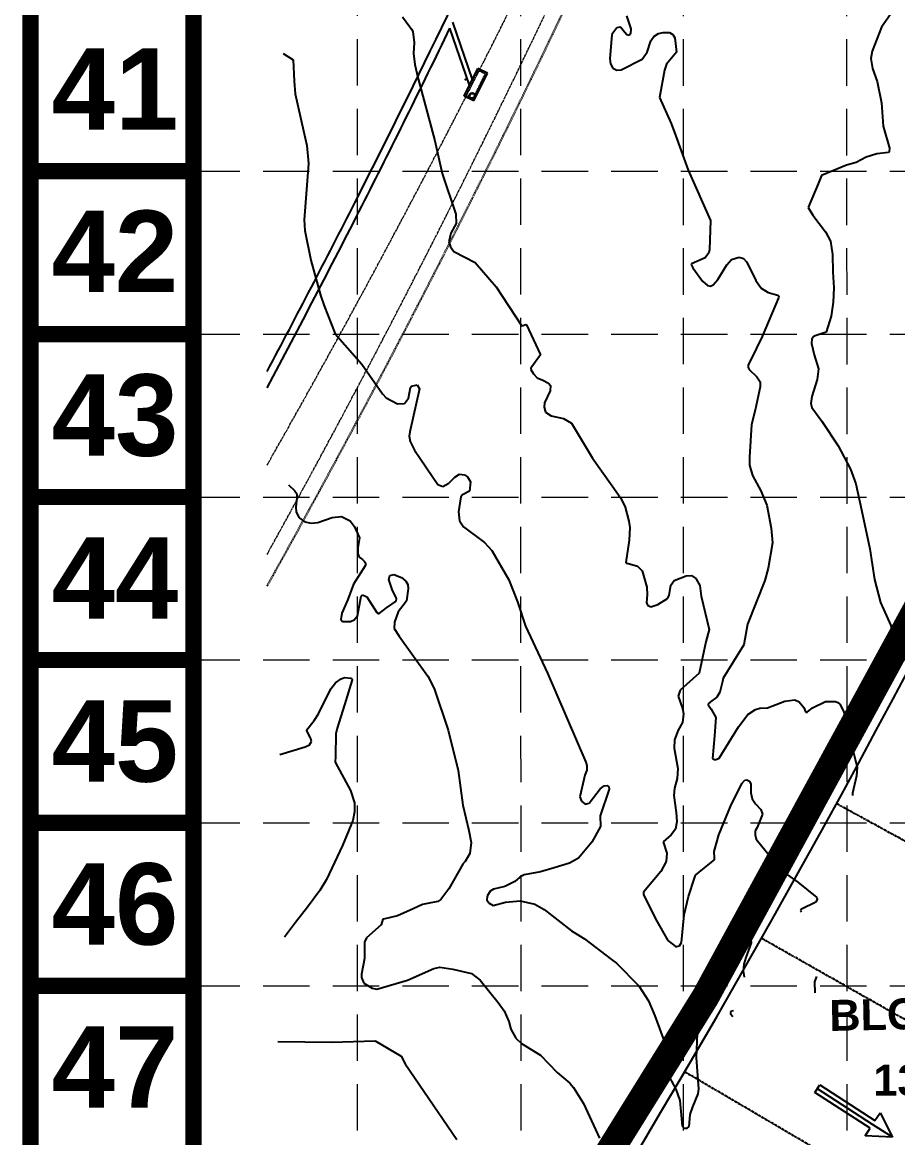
# Model space of a CAD drawing. Header units: inches. Extents: x 2520351 to 2523325, y 7106287 to 7111535.
# Drawn here: x 2520617.8 to 2520900.6, y 7107135.9 to 7107496.2 of the extents above; entities that cross this region are included whole.
import ezdxf
from ezdxf.enums import TextEntityAlignment as Align

# ---------------------------------------------------------------- set-up
doc = ezdxf.new("R2010")
doc.units = ezdxf.units.IN
doc.header["$MEASUREMENT"] = 0
for name, pattern in [('DASHED', [0.75, 0.5, -0.25]), ('HIDDEN', [0.375, 0.25, -0.125]), ('Xbndy-SC$0$HIDDEN', [0.375, 0.25, -0.125]), ('Xbndy-SC$0$PHANTOM2', [1.25, 0.625, -0.125, 0.125, -0.125, 0.125, -0.125]), ('XSITE-SC2$0$PHANTOM2', [1.25, 0.625, -0.125, 0.125, -0.125, 0.125, -0.125]), ('xstorm-rr$0$HIDDEN4', [0.09375, 0.0625, -0.03125])]:
    doc.linetypes.add(name, pattern=pattern)
for name, color, linetype in [('BASE', 7, 'Continuous'), ('CONTOURS', 35, 'Continuous'), ('GRID', 254, 'DASHED'), ('LIMITS OF DISTURBANCE', 1, 'Continuous'), ('Xbndy-SC$0$ESMT-WTR-RIDGE', 7, 'Xbndy-SC$0$HIDDEN'), ('XDAM-sc2$0$ARROWSHADE', 9, 'Continuous'), ('XPAV-sc2$0$P-FOC', 11, 'Continuous'), ('XSITE-SC$0$bdy-65acres', 1, 'Continuous'), ('XSITE-SC2$0$1-BLOCK-NUMBER', 251, 'Continuous'), ('XSITE-SC2$0$1-LOT NUMBER', 251, 'Continuous'), ('XSITE-SC2$0$P-LOTS', 251, 'XSITE-SC2$0$PHANTOM2'), ('XSITE-SC2$0$P-ROW-01', 3, 'XSITE-SC2$0$PHANTOM2'), ('xstorm-rr$0$storm-drain_a-PROP-PIPE', 251, 'Continuous')]:
    doc.layers.add(name, color=color, linetype=linetype)
doc.layers.add('Xbndy-SC$0$ROW-EX', color=5, linetype='Xbndy-SC$0$PHANTOM2', lineweight=0)
doc.styles.get("Standard").update_dxf_attribs({"font": 'ARIALBD.TTF'})

# ---------------------------------------------------------------- blocks, each defined once
blk = doc.blocks.new('xstorm-rr$0$10recinlet')
for p, q in [((2, -5), (2, 5)), ((5.5, 5), (2, 5)), ((5.5, -5), (5.5, 5)), ((5.5, -5), (2, -5))]:
    blk.add_line(p, q)
at = {"linetype": 'xstorm-rr$0$HIDDEN4'}
for p, q in [((5, 4.5), (2.5, 4.5)), ((2.5, -4.5), (2.5, 4.5)), ((5, -4.5), (5, 4.5)), ((5, -4.5), (2.5, -4.5))]:
    blk.add_line(p, q, dxfattribs=at)
blk.add_circle((4.25, -3.75), 0.917)
blk.add_circle((4.25, -3.75), 0.75, dxfattribs=at)
blk.add_point((0, 0))

msp = doc.modelspace()

# ---------------------------------------------------------------- linework, layer by layer
for p, q in [((2520873.85, 7107150.47), (2520875.43, 7107152.9)), ((2520875.43, 7107152.9), (2520893.25, 7107141.4)), ((2520891.67, 7107138.96), (2520873.85, 7107150.47)), ((2520893.25, 7107141.4), (2520894.87, 7107143.92)), ((2520894.87, 7107143.92), (2520898.94, 7107136)), ((2520890.04, 7107136.44), (2520891.67, 7107138.96)), ((2520898.94, 7107136), (2520890.04, 7107136.44))]:
    msp.add_line(p, q)
at = {"layer": 'BASE', "const_width": 5.26}
for points in [[(2522726.09, 7106289.98), (2522726.09, 7109659.08), (2520620.41, 7109659.08), (2520620.41, 7106289.98)], [(2522673.45, 7106342.62), (2522673.45, 7109606.44), (2520673.05, 7109606.44), (2520673.05, 7106342.62)]]:
    msp.add_lwpolyline(points, close=True, dxfattribs=at)
for points in [[(2520673.05, 7107448.11), (2520620.41, 7107448.11)], [(2520673.05, 7107395.46), (2520620.41, 7107395.46)], [(2520673.05, 7107342.82), (2520620.41, 7107342.82)], [(2520673.05, 7107290.18), (2520620.41, 7107290.18)], [(2520673.05, 7107237.54), (2520620.41, 7107237.54)], [(2520673.05, 7107184.89), (2520620.41, 7107184.89)]]:
    msp.add_lwpolyline(points, dxfattribs=at)
at = {"layer": 'CONTOURS'}
for p, q in [((2520740.62, 7107497.98, 730), (2520743.02, 7107494.69, 730)), ((2520812.93, 7107498.25, 729), (2520814.41, 7107494.01, 729)), ((2520898.12, 7107498.6, 728), (2520895.4, 7107494.54, 728)), ((2520743.02, 7107494.69, 730), (2520743.52, 7107493.94, 730)), ((2520743.52, 7107493.94, 730), (2520743.92, 7107493.16, 730)), ((2520743.92, 7107493.16, 730), (2520744.4, 7107489.6, 730)), ((2520809.84, 7107494.36, 729), (2520808.2, 7107492.23, 729)), ((2520810.81, 7107494.61, 729), (2520809.84, 7107494.36, 729)), ((2520811.23, 7107494.39, 729), (2520810.81, 7107494.61, 729)), ((2520811.79, 7107493.66, 729), (2520811.23, 7107494.39, 729)), ((2520813.1, 7107492.08, 729), (2520811.79, 7107493.66, 729)), ((2520814.41, 7107494.01, 729), (2520814.27, 7107492.43, 729)), ((2520823.36, 7107492.5, 729), (2520824.82, 7107492.89, 729)), ((2520824.82, 7107492.89, 729), (2520826.9, 7107492.84, 729)), ((2520895.4, 7107494.54, 728), (2520892.34, 7107486.86, 728)), ((2520744.4, 7107489.6, 730), (2520744.19, 7107486.08, 730)), ((2520808.2, 7107492.23, 729), (2520807.58, 7107484.38, 729)), ((2520813.78, 7107491.95, 729), (2520813.1, 7107492.08, 729)), ((2520814.27, 7107492.43, 729), (2520813.78, 7107491.95, 729)), ((2520819.63, 7107486.56, 729), (2520820.86, 7107490.16, 729)), ((2520820.86, 7107490.16, 729), (2520821.84, 7107491.62, 729)), ((2520821.84, 7107491.62, 729), (2520823.36, 7107492.5, 729)), ((2520826.9, 7107492.84, 729), (2520827.98, 7107492.22, 729)), ((2520827.98, 7107492.22, 729), (2520828.56, 7107491.11, 729)), ((2520828.56, 7107491.11, 729), (2520829.14, 7107486.55, 729)), ((2520702, 7107486.07, 731), (2520705.27, 7107484, 731)), ((2520744.19, 7107486.08, 730), (2520744.54, 7107482.49, 730)), ((2520818.08, 7107484.28, 729), (2520819.63, 7107486.56, 729)), ((2520829.14, 7107486.55, 729), (2520825.93, 7107482.62, 729)), ((2520892.34, 7107486.86, 728), (2520891.95, 7107484.47, 728)), ((2520705.27, 7107484, 731), (2520705.6, 7107477.16, 731)), ((2520744.54, 7107482.49, 730), (2520745.58, 7107478.28, 730)), ((2520807.58, 7107484.38, 729), (2520807.78, 7107482.78, 729)), ((2520807.78, 7107482.78, 729), (2520808.59, 7107481.37, 729)), ((2520811.26, 7107480.83, 729), (2520818.08, 7107484.28, 729)), ((2520825.93, 7107482.62, 729), (2520825.27, 7107480.69, 729)), ((2520891.95, 7107484.47, 728), (2520892.49, 7107481.25, 728)), ((2520808.59, 7107481.37, 729), (2520809.83, 7107480.65, 729)), ((2520809.83, 7107480.65, 729), (2520811.26, 7107480.83, 729)), ((2520825.27, 7107480.69, 729), (2520823.64, 7107471.92, 729)), ((2520892.49, 7107481.25, 728), (2520893.93, 7107477.01, 728)), ((2520705.6, 7107477.16, 731), (2520705.97, 7107473.1, 731)), ((2520745.58, 7107478.28, 730), (2520751.06, 7107457.9, 730)), ((2520893.93, 7107477.01, 728), (2520895.38, 7107470.15, 728)), ((2520705.97, 7107473.1, 731), (2520708.59, 7107461.12, 731)), ((2520823.64, 7107471.92, 729), (2520827.35, 7107463.44, 729)), ((2520895.38, 7107470.15, 728), (2520895.93, 7107462.59, 728)), ((2520708.59, 7107461.12, 731), (2520709.75, 7107456.33, 731)), ((2520827.35, 7107463.44, 729), (2520828.79, 7107459.66, 729)), ((2520895.93, 7107462.59, 728), (2520897.93, 7107455.46, 728)), ((2520751.06, 7107457.9, 730), (2520753.43, 7107447.28, 730)), ((2520828.79, 7107459.66, 729), (2520832.84, 7107448.38, 729)), ((2520709.75, 7107456.33, 731), (2520710.27, 7107450.57, 731)), ((2520893.86, 7107453.68, 728), (2520890.45, 7107452.62, 728)), ((2520897.65, 7107454.1, 728), (2520893.86, 7107453.68, 728)), ((2520897.76, 7107454.24, 728), (2520897.65, 7107454.1, 728)), ((2520897.85, 7107454.41, 728), (2520897.76, 7107454.24, 728)), ((2520897.93, 7107455.46, 728), (2520897.85, 7107454.41, 728)), ((2520710.27, 7107450.57, 731), (2520708.83, 7107432.32, 731)), ((2520884.06, 7107449.97, 728), (2520875.94, 7107446.69, 728)), ((2520887.21, 7107450.89, 728), (2520884.06, 7107449.97, 728)), ((2520890.45, 7107452.62, 728), (2520887.21, 7107450.89, 728)), ((2520753.43, 7107447.28, 730), (2520757.8, 7107434.16, 730)), ((2520832.84, 7107448.38, 729), (2520840.08, 7107432.12, 729)), ((2520875.94, 7107446.69, 728), (2520874.86, 7107443.95, 728)), ((2520874.86, 7107443.95, 728), (2520871.66, 7107436.29, 728)), ((2520871.66, 7107436.29, 728), (2520873.18, 7107433.88, 728)), ((2520708.83, 7107432.32, 731), (2520709.03, 7107428.96, 731)), ((2520757.8, 7107434.16, 730), (2520757.94, 7107431.16, 730)), ((2520840.08, 7107432.12, 729), (2520839.8, 7107422.73, 729)), ((2520873.18, 7107433.88, 728), (2520877.28, 7107428.53, 728)), ((2520709.03, 7107428.96, 731), (2520711.04, 7107419.35, 731)), ((2520756.17, 7107428.05, 730), (2520755.58, 7107425.29, 730)), ((2520757.94, 7107431.16, 730), (2520756.17, 7107428.05, 730)), ((2520877.28, 7107428.53, 728), (2520878.89, 7107425.45, 728)), ((2520755.58, 7107425.29, 730), (2520756.09, 7107423.63, 730)), ((2520878.89, 7107425.45, 728), (2520879.47, 7107421.21, 728)), ((2520756.09, 7107423.63, 730), (2520757.23, 7107422.16, 730)), ((2520757.23, 7107422.16, 730), (2520764.12, 7107418.56, 730)), ((2520839.6, 7107421.73, 729), (2520838.36, 7107420.12, 729)), ((2520839.8, 7107422.73, 729), (2520839.6, 7107421.73, 729)), ((2520879.47, 7107421.21, 728), (2520879.6, 7107415.61, 728)), ((2520711.04, 7107419.35, 731), (2520714.09, 7107408.06, 731)), ((2520764.12, 7107418.56, 730), (2520770.87, 7107410.7, 730)), ((2520833.94, 7107418.14, 729), (2520833.9, 7107417.98, 729)), ((2520833.9, 7107417.98, 729), (2520834.38, 7107416.88, 729)), ((2520838.36, 7107420.12, 729), (2520833.94, 7107418.14, 729)), ((2520842.48, 7107413.03, 729), (2520845.43, 7107417.79, 729)), ((2520845.43, 7107417.79, 729), (2520846.93, 7107419.51, 729)), ((2520846.93, 7107419.51, 729), (2520849.35, 7107420.31, 729)), ((2520849.35, 7107420.31, 729), (2520850.75, 7107419.86, 729)), ((2520850.75, 7107419.86, 729), (2520851.7, 7107418.82, 729)), ((2520851.7, 7107418.82, 729), (2520853.28, 7107415.86, 729)), ((2520834.38, 7107416.88, 729), (2520837.49, 7107412.57, 729)), ((2520853.28, 7107415.86, 729), (2520854.76, 7107412.76, 729)), ((2520879.6, 7107415.61, 728), (2520879.98, 7107410.39, 728)), ((2520770.87, 7107410.7, 730), (2520779.08, 7107398.24, 730)), ((2520837.49, 7107412.57, 729), (2520839.14, 7107411.1, 729)), ((2520839.14, 7107411.1, 729), (2520840.09, 7107410.92, 729)), ((2520840.09, 7107410.92, 729), (2520840.95, 7107411.33, 729)), ((2520840.95, 7107411.33, 729), (2520842.48, 7107413.03, 729)), ((2520854.76, 7107412.76, 729), (2520856.43, 7107410.23, 729)), ((2520856.43, 7107410.23, 729), (2520858.72, 7107408.91, 729)), ((2520879.98, 7107410.39, 728), (2520879.79, 7107405.77, 728)), ((2520714.09, 7107408.06, 731), (2520715.34, 7107404.55, 731)), ((2520862.13, 7107407.15, 729), (2520856.84, 7107394.72, 729)), ((2520858.72, 7107408.91, 729), (2520861.91, 7107408, 729)), ((2520861.91, 7107408, 729), (2520862.22, 7107407.74, 729)), ((2520862.22, 7107407.74, 729), (2520862.13, 7107407.15, 729)), ((2520715.34, 7107404.55, 731), (2520718.88, 7107395.48, 731)), ((2520879.79, 7107405.77, 728), (2520879.1, 7107401.21, 728)), ((2520879.1, 7107401.21, 728), (2520877.48, 7107396.02, 728)), ((2520779.08, 7107398.24, 730), (2520779.27, 7107398.16, 730)), ((2520779.27, 7107398.16, 730), (2520780.42, 7107398.55, 730)), ((2520780.42, 7107398.55, 730), (2520780.54, 7107398.51, 730)), ((2520780.54, 7107398.51, 730), (2520780.65, 7107398.45, 730)), ((2520780.65, 7107398.45, 730), (2520785.14, 7107388.72, 730)), ((2520877.48, 7107396.02, 728), (2520873.9, 7107394.84, 728)), ((2520718.88, 7107395.48, 731), (2520727.46, 7107385.74, 731)), ((2520856.84, 7107394.72, 729), (2520853.11, 7107387.16, 729)), ((2520872.8, 7107393.91, 728), (2520872.69, 7107392.41, 728)), ((2520872.69, 7107392.41, 728), (2520873.57, 7107388.79, 728)), ((2520873.52, 7107394.69, 728), (2520872.8, 7107393.91, 728)), ((2520873.9, 7107394.84, 728), (2520873.52, 7107394.69, 728)), ((2520785.14, 7107388.72, 730), (2520782.11, 7107384.4, 730)), ((2520873.57, 7107388.79, 728), (2520874.95, 7107384.25, 728)), ((2520727.46, 7107385.74, 731), (2520734.18, 7107376.19, 731)), ((2520852.32, 7107385.48, 729), (2520852.24, 7107384.69, 729)), ((2520853.11, 7107387.16, 729), (2520852.32, 7107385.48, 729)), ((2520782.11, 7107384.4, 730), (2520782.03, 7107384.06, 730)), ((2520782.03, 7107384.06, 730), (2520782.9, 7107382.57, 730)), ((2520782.9, 7107382.57, 730), (2520784.07, 7107381.31, 730)), ((2520784.07, 7107381.31, 730), (2520785.89, 7107380.61, 730)), ((2520852.24, 7107384.69, 729), (2520852.63, 7107384, 729)), ((2520852.63, 7107384, 729), (2520855.04, 7107381.67, 729)), ((2520855.04, 7107381.67, 729), (2520856.15, 7107380.05, 729)), ((2520874.95, 7107384.25, 728), (2520874.62, 7107380.81, 728)), ((2520742.59, 7107374.79, 731), (2520743.22, 7107378.17, 731)), ((2520746.13, 7107377.72, 731), (2520743.02, 7107363.89, 731)), ((2520743.22, 7107378.17, 731), (2520743.54, 7107378.64, 731)), ((2520743.54, 7107378.64, 731), (2520745.39, 7107379.07, 731)), ((2520745.39, 7107379.07, 731), (2520746.13, 7107377.72, 731)), ((2520785.89, 7107380.61, 730), (2520787.82, 7107379.64, 730)), ((2520787.82, 7107379.64, 730), (2520788.42, 7107378.86, 730)), ((2520788.42, 7107378.86, 730), (2520788.34, 7107377.11, 730)), ((2520856.12, 7107378.37, 729), (2520854.59, 7107370.84, 729)), ((2520856.15, 7107380.05, 729), (2520856.12, 7107378.37, 729)), ((2520874.62, 7107380.81, 728), (2520872.83, 7107375.25, 728)), ((2520734.18, 7107376.19, 731), (2520735.35, 7107374.85, 731)), ((2520735.35, 7107374.85, 731), (2520739.03, 7107372.93, 731)), ((2520741.27, 7107372.99, 731), (2520742.59, 7107374.79, 731)), ((2520788.34, 7107377.11, 730), (2520786.5, 7107373.28, 730)), ((2520872.83, 7107375.25, 728), (2520872.49, 7107373.02, 728)), ((2520739.03, 7107372.93, 731), (2520741.27, 7107372.99, 731)), ((2520786.5, 7107373.28, 730), (2520786.32, 7107371.8, 730)), ((2520786.32, 7107371.8, 730), (2520786.77, 7107370.24, 730)), ((2520854.59, 7107370.84, 729), (2520853.34, 7107366.22, 729)), ((2520872.49, 7107373.02, 728), (2520872.87, 7107371.73, 728)), ((2520872.87, 7107371.73, 728), (2520876.04, 7107367.28, 728)), ((2520786.77, 7107370.24, 730), (2520788.66, 7107369.01, 730)), ((2520788.66, 7107369.01, 730), (2520792.61, 7107368.17, 730)), ((2520792.61, 7107368.17, 730), (2520795.15, 7107366.65, 730)), ((2520876.04, 7107367.28, 728), (2520881.33, 7107359.38, 728)), ((2520743.02, 7107363.89, 731), (2520742.79, 7107362.5, 731)), ((2520795.15, 7107366.65, 730), (2520801.98, 7107355.38, 730)), ((2520853.34, 7107366.22, 729), (2520852.71, 7107355.66, 729)), ((2520742.79, 7107362.5, 731), (2520743.06, 7107360.72, 731)), ((2520743.06, 7107360.72, 731), (2520744.49, 7107357.97, 731)), ((2520744.49, 7107357.97, 731), (2520752.01, 7107346.88, 731)), ((2520881.33, 7107359.38, 728), (2520885.36, 7107351.83, 728)), ((2520801.98, 7107355.38, 730), (2520808.35, 7107346.48, 730)), ((2520852.71, 7107355.66, 729), (2520852.66, 7107353.13, 729)), ((2520852.66, 7107353.13, 729), (2520853.67, 7107349.8, 729)), ((2520755.58, 7107347.27, 731), (2520757.54, 7107349.27, 731)), ((2520757.54, 7107349.27, 731), (2520758.97, 7107350.19, 731)), ((2520758.97, 7107350.19, 731), (2520760.67, 7107350.01, 731)), ((2520760.67, 7107350.01, 731), (2520761.62, 7107349.35, 731)), ((2520761.62, 7107349.35, 731), (2520762.52, 7107347.77, 731)), ((2520853.67, 7107349.8, 729), (2520856.35, 7107344.83, 729)), ((2520885.36, 7107351.83, 728), (2520887.01, 7107347.06, 728)), ((2520703.72, 7107346.79, 732), (2520705.73, 7107344.91, 732)), ((2520752.01, 7107346.88, 731), (2520753.59, 7107346.27, 731)), ((2520753.59, 7107346.27, 731), (2520755.58, 7107347.27, 731)), ((2520762.52, 7107347.77, 731), (2520762.29, 7107344.66, 731)), ((2520808.35, 7107346.48, 730), (2520811.17, 7107342.45, 730)), ((2520887.01, 7107347.06, 728), (2520888.89, 7107338.65, 728)), ((2520705.73, 7107344.91, 732), (2520706.43, 7107343.81, 732)), ((2520706.47, 7107342.51, 732), (2520706.13, 7107339.63, 732)), ((2520706.43, 7107343.81, 732), (2520706.47, 7107342.51, 732)), ((2520759.42, 7107342.86, 731), (2520758.69, 7107338.03, 731)), ((2520759.98, 7107343.56, 731), (2520759.42, 7107342.86, 731)), ((2520762.29, 7107344.66, 731), (2520759.98, 7107343.56, 731)), ((2520811.17, 7107342.45, 730), (2520812.57, 7107339.54, 730)), ((2520856.35, 7107344.83, 729), (2520858.3, 7107340.22, 729)), ((2520706.13, 7107339.63, 732), (2520706.27, 7107337.88, 732)), ((2520758.69, 7107338.03, 731), (2520759.05, 7107335.12, 731)), ((2520812.57, 7107339.54, 730), (2520813.76, 7107335.05, 730)), ((2520858.3, 7107340.22, 729), (2520859.76, 7107332.81, 729)), ((2520888.89, 7107338.65, 728), (2520891.63, 7107326.08, 728)), ((2520706.27, 7107337.88, 732), (2520707.17, 7107336.15, 732)), ((2520707.17, 7107336.15, 732), (2520709.06, 7107334.81, 732)), ((2520709.06, 7107334.81, 732), (2520711.09, 7107334.34, 732)), ((2520711.09, 7107334.34, 732), (2520713.26, 7107334.59, 732)), ((2520713.26, 7107334.59, 732), (2520717.84, 7107336.2, 732)), ((2520717.84, 7107336.2, 732), (2520720.91, 7107336.53, 732)), ((2520720.91, 7107336.53, 732), (2520723.71, 7107335.14, 732)), ((2520723.71, 7107335.14, 732), (2520724.95, 7107333.45, 732)), ((2520759.05, 7107335.12, 731), (2520760.28, 7107333.17, 731)), ((2520813.76, 7107335.05, 730), (2520814.01, 7107332.99, 730)), ((2520724.95, 7107333.45, 732), (2520726.7, 7107329.65, 732)), ((2520760.28, 7107333.17, 731), (2520767.09, 7107328.08, 731)), ((2520814.01, 7107332.99, 730), (2520813.83, 7107328.85, 730)), ((2520859.76, 7107332.81, 729), (2520860.13, 7107328.07, 729)), ((2520726.7, 7107329.65, 732), (2520726.17, 7107326.44, 732)), ((2520767.09, 7107328.08, 731), (2520769.51, 7107325.52, 731)), ((2520813.83, 7107328.85, 730), (2520812.79, 7107321.72, 730)), ((2520860.13, 7107328.07, 729), (2520858.74, 7107319.87, 729)), ((2520726.17, 7107326.44, 732), (2520726.14, 7107324.44, 732)), ((2520726.14, 7107324.44, 732), (2520726.59, 7107323.38, 732)), ((2520769.51, 7107325.52, 731), (2520774.91, 7107316.04, 731)), ((2520891.63, 7107326.08, 728), (2520893.1, 7107316.21, 728)), ((2520728.54, 7107320.57, 732), (2520724.77, 7107314.63, 732)), ((2520726.59, 7107323.38, 732), (2520727.66, 7107322.66, 732)), ((2520727.66, 7107322.66, 732), (2520728.38, 7107322.04, 732)), ((2520728.38, 7107322.04, 732), (2520728.73, 7107321.34, 732)), ((2520728.73, 7107321.34, 732), (2520728.54, 7107320.57, 732)), ((2520812.79, 7107321.72, 730), (2520812.91, 7107321.49, 730)), ((2520812.91, 7107321.49, 730), (2520813.16, 7107321.41, 730)), ((2520813.16, 7107321.41, 730), (2520816.51, 7107320.46, 730)), ((2520816.51, 7107320.46, 730), (2520817.99, 7107319.02, 730)), ((2520736.18, 7107316.17, 732), (2520736.51, 7107317.49, 732)), ((2520736.51, 7107317.49, 732), (2520737.85, 7107317.77, 732)), ((2520737.85, 7107317.77, 732), (2520740.3, 7107316.79, 732)), ((2520740.3, 7107316.79, 732), (2520741.67, 7107315.69, 732)), ((2520817.99, 7107319.02, 730), (2520819.54, 7107313.65, 730)), ((2520828.4, 7107315.83, 730), (2520832.24, 7107317.41, 730)), ((2520832.24, 7107317.41, 730), (2520833.95, 7107317.47, 730)), ((2520833.95, 7107317.47, 730), (2520835.38, 7107316.52, 730)), ((2520835.38, 7107316.52, 730), (2520836.64, 7107314.23, 730)), ((2520858.74, 7107319.87, 729), (2520857.62, 7107315.9, 729)), ((2520724.77, 7107314.63, 732), (2520722.94, 7107309.68, 732)), ((2520737.27, 7107313, 732), (2520736.18, 7107316.17, 732)), ((2520738.67, 7107310.07, 732), (2520737.27, 7107313, 732)), ((2520741.67, 7107315.69, 732), (2520742.3, 7107314.51, 732)), ((2520742.43, 7107313.19, 732), (2520741.9, 7107309.25, 732)), ((2520742.3, 7107314.51, 732), (2520742.43, 7107313.19, 732)), ((2520774.91, 7107316.04, 731), (2520777.77, 7107308.96, 731)), ((2520819.54, 7107313.65, 730), (2520819.7, 7107311.19, 730)), ((2520826.77, 7107310.98, 730), (2520827.29, 7107314.36, 730)), ((2520827.29, 7107314.36, 730), (2520828.4, 7107315.83, 730)), ((2520836.64, 7107314.23, 730), (2520837.13, 7107310.83, 730)), ((2520857.62, 7107315.9, 729), (2520852.07, 7107301.78, 729)), ((2520893.1, 7107316.21, 728), (2520894.98, 7107308.79, 728)), ((2520722.94, 7107309.68, 732), (2520721.03, 7107305.33, 732)), ((2520726.06, 7107304.47, 732), (2520727.25, 7107310.75, 732)), ((2520727.25, 7107310.75, 732), (2520727.64, 7107311.19, 732)), ((2520727.64, 7107311.19, 732), (2520727.73, 7107311.21, 732)), ((2520727.73, 7107311.21, 732), (2520729.12, 7107310.54, 732)), ((2520729.12, 7107310.54, 732), (2520732.35, 7107305.51, 732)), ((2520735.47, 7107307.06, 732), (2520738.56, 7107309.15, 732)), ((2520738.56, 7107309.15, 732), (2520738.67, 7107310.07, 732)), ((2520741.9, 7107309.25, 732), (2520741.47, 7107308.62, 732)), ((2520819.7, 7107311.19, 730), (2520819.41, 7107308.77, 730)), ((2520823.04, 7107308.06, 730), (2520826.25, 7107310.09, 730)), ((2520826.25, 7107310.09, 730), (2520826.77, 7107310.98, 730)), ((2520837.13, 7107310.83, 730), (2520839.7, 7107300.08, 730)), ((2520733.11, 7107305.24, 732), (2520735.47, 7107307.06, 732)), ((2520739.24, 7107305.68, 732), (2520738, 7107302.36, 732)), ((2520741.47, 7107308.62, 732), (2520739.24, 7107305.68, 732)), ((2520777.77, 7107308.96, 731), (2520780.29, 7107301.13, 731)), ((2520819.41, 7107308.77, 730), (2520819.78, 7107307.92, 730)), ((2520819.78, 7107307.92, 730), (2520820.87, 7107307.37, 730)), ((2520820.87, 7107307.37, 730), (2520823.04, 7107308.06, 730)), ((2520894.98, 7107308.79, 728), (2520898.4, 7107301.35, 728)), ((2520721.03, 7107305.33, 732), (2520720.66, 7107303.28, 732)), ((2520720.66, 7107303.28, 732), (2520721.26, 7107302.6, 732)), ((2520721.26, 7107302.6, 732), (2520723.79, 7107302.66, 732)), ((2520723.79, 7107302.66, 732), (2520725.01, 7107303.1, 732)), ((2520725.01, 7107303.1, 732), (2520726.06, 7107304.47, 732)), ((2520732.35, 7107305.51, 732), (2520732.84, 7107305.2, 732)), ((2520732.84, 7107305.2, 732), (2520733.11, 7107305.24, 732)), ((2520738, 7107302.36, 732), (2520737.88, 7107300.38, 732)), ((2520737.88, 7107300.38, 732), (2520739.52, 7107297.92, 732)), ((2520780.29, 7107301.13, 731), (2520787.48, 7107285.88, 731)), ((2520839.7, 7107300.08, 730), (2520838.57, 7107296.09, 730)), ((2520852.07, 7107301.78, 729), (2520850.86, 7107295.08, 729)), ((2520898.4, 7107301.35, 728), (2520898.83, 7107298.35, 728)), ((2520898.83, 7107298.35, 728), (2520899.47, 7107294.85, 728)), ((2520739.52, 7107297.92, 732), (2520748.81, 7107284.99, 732)), ((2520838.57, 7107296.09, 730), (2520836.48, 7107285.9, 730)), ((2520850.86, 7107295.08, 729), (2520844.23, 7107284.28, 729)), ((2520899.47, 7107294.85, 728), (2520900.58, 7107292.36, 728)), ((2520900.58, 7107292.36, 728), (2520901.52, 7107291.41, 728)), ((2520718.99, 7107282.75, 733), (2520720.75, 7107284.1, 733)), ((2520720.75, 7107284.1, 733), (2520721.91, 7107284.54, 733)), ((2520721.91, 7107284.54, 733), (2520723.95, 7107284.33, 733)), ((2520723.95, 7107284.33, 733), (2520724.2, 7107284.16, 733)), ((2520724.2, 7107284.16, 733), (2520724.31, 7107283.76, 733)), ((2520748.81, 7107284.99, 732), (2520750.79, 7107280.96, 732)), ((2520787.48, 7107285.88, 731), (2520799.88, 7107257.17, 731)), ((2520836.48, 7107285.9, 730), (2520830.3, 7107280.47, 730)), ((2520844.23, 7107284.28, 729), (2520844, 7107283.26, 729)), ((2520713.48, 7107272.74, 733), (2520717.44, 7107280.81, 733)), ((2520717.44, 7107280.81, 733), (2520718.99, 7107282.75, 733)), ((2520724.31, 7107283.76, 733), (2520721.91, 7107275.67, 733)), ((2520750.79, 7107280.96, 732), (2520755.32, 7107267.49, 732)), ((2520830.3, 7107280.47, 730), (2520829.65, 7107278.5, 730)), ((2520844, 7107283.26, 729), (2520843.16, 7107279.77, 729)), ((2520829.65, 7107278.5, 730), (2520831.1, 7107274.55, 730)), ((2520842.14, 7107278.22, 729), (2520840.1, 7107276.63, 729)), ((2520843.16, 7107279.77, 729), (2520842.14, 7107278.22, 729)), ((2520858.49, 7107274.69, 729), (2520864.13, 7107276.83, 729)), ((2520864.13, 7107276.83, 729), (2520867.35, 7107277.31, 729)), ((2520867.35, 7107277.31, 729), (2520868.8, 7107276.67, 729)), ((2520873.11, 7107274.7, 729), (2520877.22, 7107276.77, 729)), ((2520877.22, 7107276.77, 729), (2520880.51, 7107276.79, 729)), ((2520880.51, 7107276.79, 729), (2520881.29, 7107276.47, 729)), ((2520721.91, 7107275.67, 733), (2520719.45, 7107268.19, 733)), ((2520831.1, 7107274.55, 730), (2520831.42, 7107272.74, 730)), ((2520839.4, 7107275.98, 729), (2520839.37, 7107275.67, 729)), ((2520839.37, 7107275.67, 729), (2520840.32, 7107274.33, 729)), ((2520839.96, 7107276.52, 729), (2520839.4, 7107275.98, 729)), ((2520840.1, 7107276.63, 729), (2520839.96, 7107276.52, 729)), ((2520840.32, 7107274.33, 729), (2520841.78, 7107271.61, 729)), ((2520852.19, 7107272.52, 729), (2520854.63, 7107274.17, 729)), ((2520854.63, 7107274.17, 729), (2520856.1, 7107274.65, 729)), ((2520856.1, 7107274.65, 729), (2520858.49, 7107274.69, 729)), ((2520868.8, 7107276.67, 729), (2520870.24, 7107274.83, 729)), ((2520870.24, 7107274.83, 729), (2520870.85, 7107273.4, 729)), ((2520870.85, 7107273.4, 729), (2520871.06, 7107273.23, 729)), ((2520871.06, 7107273.23, 729), (2520871.32, 7107273.29, 729)), ((2520871.32, 7107273.29, 729), (2520873.11, 7107274.7, 729)), ((2520881.29, 7107276.47, 729), (2520881.92, 7107275.91, 729)), ((2520881.92, 7107275.91, 729), (2520883.2, 7107273.47, 729)), ((2520883.2, 7107273.47, 729), (2520884.37, 7107265.09, 729)), ((2520709.63, 7107267.48, 733), (2520712.07, 7107270.61, 733)), ((2520712.07, 7107270.61, 733), (2520713.48, 7107272.74, 733)), ((2520831.08, 7107270.02, 730), (2520829.63, 7107267.51, 730)), ((2520831.42, 7107272.74, 730), (2520831.08, 7107270.02, 730)), ((2520841.78, 7107271.61, 729), (2520841.44, 7107265.67, 729)), ((2520849.16, 7107268.61, 729), (2520852.19, 7107272.52, 729)), ((2520710.93, 7107265.08, 733), (2520709.63, 7107267.48, 733)), ((2520719.09, 7107266.32, 733), (2520718.97, 7107259.1, 733)), ((2520719.45, 7107268.19, 733), (2520719.09, 7107266.32, 733)), ((2520755.32, 7107267.49, 732), (2520758.55, 7107254.51, 732)), ((2520829.63, 7107267.51, 730), (2520828.5, 7107264.34, 730)), ((2520842.92, 7107258.44, 729), (2520849.16, 7107268.61, 729)), ((2520709.2, 7107262.1, 733), (2520710.54, 7107262.77, 733)), ((2520710.54, 7107262.77, 733), (2520711.18, 7107263.86, 733)), ((2520711.03, 7107264.83, 733), (2520710.93, 7107265.08, 733)), ((2520711.18, 7107263.86, 733), (2520711.03, 7107264.83, 733)), ((2520828.5, 7107264.34, 730), (2520828.38, 7107261.73, 730)), ((2520841.44, 7107265.67, 729), (2520840.75, 7107258.32, 729)), ((2520884.37, 7107265.09, 729), (2520884.77, 7107264.72, 729)), ((2520884.77, 7107264.72, 729), (2520886.33, 7107260.16, 729)), ((2520700.94, 7107259.62, 733), (2520709.2, 7107262.1, 733)), ((2520718.97, 7107259.1, 733), (2520718.84, 7107257.13, 733)), ((2520828.38, 7107261.73, 730), (2520829.54, 7107255.1, 730)), ((2520886.33, 7107260.16, 729), (2520887.49, 7107255.56, 729)), ((2520718.84, 7107257.13, 733), (2520723.85, 7107248.02, 733)), ((2520799.88, 7107257.17, 731), (2520800.13, 7107256.15, 731)), ((2520800.13, 7107256.15, 731), (2520800.12, 7107254.62, 731)), ((2520829.54, 7107255.1, 730), (2520829.36, 7107251.85, 730)), ((2520840.75, 7107258.32, 729), (2520841.6, 7107257.89, 729)), ((2520841.6, 7107257.89, 729), (2520842.92, 7107258.44, 729)), ((2520887.49, 7107255.56, 729), (2520887.25, 7107252.8, 729)), ((2520758.55, 7107254.51, 732), (2520760.1, 7107243.26, 732)), ((2520799.53, 7107252.94, 731), (2520797.89, 7107245.98, 731)), ((2520800.12, 7107254.62, 731), (2520799.53, 7107252.94, 731)), ((2520829.36, 7107251.85, 730), (2520828.46, 7107248.75, 730)), ((2520851.22, 7107251.36, 730), (2520851.84, 7107251.52, 730)), ((2520851.84, 7107251.52, 730), (2520852.69, 7107251.06, 730)), ((2520887.25, 7107252.8, 729), (2520885.98, 7107247.18, 729)), ((2520723.85, 7107248.02, 733), (2520725.08, 7107243.99, 733)), ((2520802.26, 7107245.8, 731), (2520804.44, 7107248.57, 731)), ((2520804.44, 7107248.57, 731), (2520805.77, 7107249.57, 731)), ((2520807.33, 7107248.43, 731), (2520804.44, 7107239.89, 731)), ((2520805.77, 7107249.57, 731), (2520806.68, 7107249.6, 731)), ((2520806.68, 7107249.6, 731), (2520807.27, 7107249.16, 731)), ((2520807.27, 7107249.16, 731), (2520807.33, 7107248.43, 731)), ((2520828.46, 7107248.75, 730), (2520828.29, 7107246.38, 730)), ((2520846.56, 7107242.86, 730), (2520850.24, 7107250.29, 730)), ((2520850.24, 7107250.29, 730), (2520851.22, 7107251.36, 730)), ((2520852.69, 7107251.06, 730), (2520853.15, 7107250.03, 730)), ((2520853.15, 7107250.03, 730), (2520853.14, 7107247.27, 730)), ((2520797.89, 7107245.98, 731), (2520798.4, 7107244.54, 731)), ((2520798.4, 7107244.54, 731), (2520799.64, 7107243.66, 731)), ((2520800.86, 7107243.9, 731), (2520802.26, 7107245.8, 731)), ((2520828.29, 7107246.38, 730), (2520829.06, 7107240.91, 730)), ((2520853.14, 7107247.27, 730), (2520853.52, 7107245.34, 730)), ((2520853.52, 7107245.34, 730), (2520854.6, 7107243.7, 730)), ((2520885.98, 7107247.18, 729), (2520886.01, 7107246.39, 729)), ((2520725.07, 7107241.13, 733), (2520724.53, 7107238.34, 733)), ((2520725.08, 7107243.99, 733), (2520725.07, 7107241.13, 733)), ((2520760.1, 7107243.26, 732), (2520762.02, 7107235.05, 732)), ((2520799.64, 7107243.66, 731), (2520800.86, 7107243.9, 731)), ((2520829.06, 7107240.91, 730), (2520829.23, 7107238.06, 730)), ((2520842.82, 7107233.74, 730), (2520846.56, 7107242.86, 730)), ((2520854.6, 7107243.7, 730), (2520856.34, 7107241.87, 730)), ((2520856.34, 7107241.87, 730), (2520856.96, 7107240.41, 730)), ((2520724.53, 7107238.34, 733), (2520721.25, 7107230.28, 733)), ((2520804.44, 7107239.89, 731), (2520804.54, 7107236.41, 731)), ((2520829.23, 7107238.06, 730), (2520828.75, 7107235.53, 730)), ((2520856.96, 7107240.41, 730), (2520855.16, 7107236.03, 730)), ((2520762.02, 7107235.05, 732), (2520762.78, 7107231.21, 732)), ((2520804.54, 7107236.41, 731), (2520801.76, 7107231.32, 731)), ((2520827.44, 7107233.72, 730), (2520824.78, 7107231.46, 730)), ((2520828.75, 7107235.53, 730), (2520827.44, 7107233.72, 730)), ((2520841.31, 7107228.29, 730), (2520842.82, 7107233.74, 730)), ((2520854.57, 7107234.94, 730), (2520854.5, 7107233.69, 730)), ((2520854.5, 7107233.69, 730), (2520854.82, 7107232.25, 730)), ((2520855.16, 7107236.03, 730), (2520854.57, 7107234.94, 730)), ((2520721.25, 7107230.28, 733), (2520716, 7107219.3, 733)), ((2520762.78, 7107231.21, 732), (2520762.41, 7107227.7, 732)), ((2520801.76, 7107231.32, 731), (2520797.48, 7107226.13, 731)), ((2520824.78, 7107231.46, 730), (2520824.78, 7107231.45, 730)), ((2520824.78, 7107231.45, 730), (2520825.98, 7107227.83, 730)), ((2520854.82, 7107232.25, 730), (2520863.18, 7107222.08, 730)), ((2520762.41, 7107227.7, 732), (2520760.9, 7107225.05, 732)), ((2520825.98, 7107227.83, 730), (2520825.77, 7107225.05, 730)), ((2520841.43, 7107226.19, 730), (2520841.31, 7107228.29, 730)), ((2520760.15, 7107224.49, 732), (2520755.62, 7107216.3, 732)), ((2520760.9, 7107225.05, 732), (2520760.15, 7107224.49, 732)), ((2520789.64, 7107223.09, 731), (2520785.19, 7107221.76, 731)), ((2520794.6, 7107224.59, 731), (2520789.64, 7107223.09, 731)), ((2520797.48, 7107226.13, 731), (2520794.6, 7107224.59, 731)), ((2520825.77, 7107225.05, 730), (2520824.02, 7107221.87, 730)), ((2520835.3, 7107220.66, 730), (2520839.35, 7107223.97, 730)), ((2520839.35, 7107223.97, 730), (2520841.41, 7107225.59, 730)), ((2520841.41, 7107225.59, 730), (2520841.43, 7107226.19, 730)), ((2520716, 7107219.3, 733), (2520713.93, 7107215.77, 733)), ((2520778.5, 7107220.03, 731), (2520776.94, 7107218.65, 731)), ((2520779.93, 7107220.75, 731), (2520778.5, 7107220.03, 731)), ((2520785.19, 7107221.76, 731), (2520779.93, 7107220.75, 731)), ((2520824.02, 7107221.87, 730), (2520818.44, 7107215.17, 730)), ((2520832.97, 7107213.83, 730), (2520835.04, 7107220.06, 730)), ((2520835.04, 7107220.06, 730), (2520835.3, 7107220.66, 730)), ((2520863.18, 7107222.08, 730), (2520868.35, 7107218.44, 730)), ((2520713.93, 7107215.77, 733), (2520709.91, 7107210.38, 733)), ((2520755.62, 7107216.3, 732), (2520752.94, 7107212.79, 732)), ((2520768.88, 7107215.49, 731), (2520767.99, 7107213.93, 731)), ((2520769.96, 7107216.11, 731), (2520768.88, 7107215.49, 731)), ((2520773.68, 7107216.99, 731), (2520769.96, 7107216.11, 731)), ((2520776.94, 7107218.65, 731), (2520773.68, 7107216.99, 731)), ((2520868.35, 7107218.44, 730), (2520874.44, 7107213.48, 730)), ((2520752.05, 7107212.13, 732), (2520748.71, 7107211.48, 732)), ((2520752.94, 7107212.79, 732), (2520752.05, 7107212.13, 732)), ((2520767.99, 7107213.93, 731), (2520767.84, 7107212.65, 731)), ((2520767.84, 7107212.65, 731), (2520768.63, 7107211.63, 731)), ((2520769.94, 7107210.91, 731), (2520773.93, 7107211.97, 731)), ((2520773.93, 7107211.97, 731), (2520778.65, 7107212.33, 731)), ((2520778.65, 7107212.33, 731), (2520783.36, 7107211.28, 731)), ((2520818.44, 7107215.17, 730), (2520818.5, 7107214.47, 730)), ((2520818.5, 7107214.47, 730), (2520822.35, 7107206.6, 730)), ((2520831.6, 7107207.89, 730), (2520832.97, 7107213.83, 730)), ((2520874.15, 7107211.95, 730), (2520869.49, 7107209.69, 730)), ((2520874.59, 7107212.89, 730), (2520874.15, 7107211.95, 730)), ((2520874.44, 7107213.48, 730), (2520874.59, 7107212.89, 730)), ((2520709.91, 7107210.38, 733), (2520706.07, 7107205.37, 733)), ((2520744.02, 7107209.85, 732), (2520738.95, 7107207.59, 732)), ((2520747.08, 7107211.19, 732), (2520744.02, 7107209.85, 732)), ((2520748.71, 7107211.48, 732), (2520747.08, 7107211.19, 732)), ((2520768.63, 7107211.63, 731), (2520769.94, 7107210.91, 731)), ((2520783.36, 7107211.28, 731), (2520786.42, 7107209.53, 731)), ((2520786.42, 7107209.53, 731), (2520795.17, 7107202.65, 731)), ((2520849.88, 7107203.11, 731), (2520851.73, 7107209.18, 731)), ((2520851.73, 7107209.18, 731), (2520852.09, 7107209.61, 731)), ((2520852.09, 7107209.61, 731), (2520852.27, 7107209.64, 731)), ((2520852.27, 7107209.64, 731), (2520852.38, 7107209.5, 731)), ((2520852.38, 7107209.5, 731), (2520852.53, 7107202.26, 731)), ((2520869.49, 7107209.69, 730), (2520869.2, 7107209.22, 730)), ((2520869.2, 7107209.22, 730), (2520869.54, 7107208.78, 730)), ((2520706.07, 7107205.37, 733), (2520702.44, 7107200.69, 733)), ((2520734.23, 7107206.43, 732), (2520733.76, 7107204.63, 732)), ((2520734.46, 7107206.5, 732), (2520734.23, 7107206.43, 732)), ((2520738.95, 7107207.59, 732), (2520734.46, 7107206.5, 732)), ((2520822.35, 7107206.6, 730), (2520826.37, 7107199.61, 730)), ((2520830.78, 7107198.93, 730), (2520831.6, 7107207.89, 730)), ((2520733.76, 7107204.63, 732), (2520729.01, 7107200.39, 732)), ((2520795.17, 7107202.65, 731), (2520799.36, 7107200.1, 731)), ((2520847.18, 7107198.79, 731), (2520849.88, 7107203.11, 731)), ((2520852.53, 7107202.26, 731), (2520853.21, 7107198.98, 731)), ((2520728.31, 7107199.08, 732), (2520728.29, 7107193.77, 732)), ((2520729.01, 7107200.39, 732), (2520728.31, 7107199.08, 732)), ((2520799.36, 7107200.1, 731), (2520808.12, 7107193.39, 731)), ((2520826.37, 7107199.61, 730), (2520828.73, 7107197.74, 730)), ((2520828.73, 7107197.74, 730), (2520828.96, 7107197.66, 730)), ((2520828.96, 7107197.66, 730), (2520829.19, 7107197.61, 730)), ((2520829.19, 7107197.61, 730), (2520830.07, 7107197.83, 730)), ((2520830.07, 7107197.83, 730), (2520830.78, 7107198.93, 730)), ((2520839.94, 7107191.18, 731), (2520847.18, 7107198.79, 731)), ((2520853.24, 7107198.86, 731), (2520851.5, 7107194.07, 731)), ((2520853.21, 7107198.98, 731), (2520853.24, 7107198.86, 731)), ((2520851.5, 7107194.07, 731), (2520850.93, 7107191.93, 731)), ((2520728.29, 7107193.77, 732), (2520727.33, 7107188.68, 732)), ((2520742.18, 7107186.79, 732), (2520750.73, 7107190.5, 732)), ((2520750.73, 7107190.5, 732), (2520752.63, 7107190.93, 732)), ((2520752.63, 7107190.93, 732), (2520756.85, 7107190.34, 732)), ((2520756.85, 7107190.34, 732), (2520762.9, 7107188.94, 732)), ((2520808.12, 7107193.39, 731), (2520809.71, 7107192.22, 731)), ((2520809.71, 7107192.22, 731), (2520816.95, 7107184.9, 731)), ((2520838.69, 7107189.08, 731), (2520839.94, 7107191.18, 731)), ((2520850.93, 7107191.93, 731), (2520850.71, 7107189.81, 731)), ((2520727.33, 7107188.68, 732), (2520727.31, 7107187.6, 732)), ((2520727.31, 7107187.6, 732), (2520728.12, 7107185.82, 732)), ((2520732.33, 7107183.85, 732), (2520742.18, 7107186.79, 732)), ((2520762.9, 7107188.94, 732), (2520765.74, 7107186.79, 732)), ((2520765.74, 7107186.79, 732), (2520771.48, 7107179.58, 732)), ((2520837.87, 7107185.79, 731), (2520838.69, 7107189.08, 731)), ((2520850.71, 7107189.81, 731), (2520851.01, 7107187.69, 731)), ((2520874.33, 7107187.93, 730), (2520873.7, 7107186.18, 730)), ((2520728.12, 7107185.82, 732), (2520730.84, 7107184.2, 732)), ((2520730.84, 7107184.2, 732), (2520732.33, 7107183.85, 732)), ((2520816.95, 7107184.9, 731), (2520820.07, 7107180.09, 731)), ((2520836.92, 7107178.66, 731), (2520837.87, 7107185.79, 731)), ((2520873.7, 7107186.18, 730), (2520873.86, 7107182.65, 730)), ((2520771.48, 7107179.58, 732), (2520773.42, 7107176.84, 732)), ((2520820.07, 7107180.09, 731), (2520822.17, 7107175.24, 731)), ((2520773.42, 7107176.84, 732), (2520774.95, 7107173.45, 732)), ((2520835.88, 7107169.65, 731), (2520836.92, 7107178.66, 731)), ((2520846.93, 7107176.76, 731), (2520846.54, 7107176.32, 731)), ((2520846.54, 7107176.32, 731), (2520846.57, 7107175.83, 731)), ((2520846.57, 7107175.83, 731), (2520847.37, 7107175.04, 731)), ((2520847.5, 7107176.86, 731), (2520846.93, 7107176.76, 731)), ((2520774.95, 7107173.45, 732), (2520775.65, 7107170.95, 732)), ((2520822.17, 7107175.24, 731), (2520825.56, 7107165.86, 731)), ((2520775.65, 7107170.95, 732), (2520777.17, 7107168.01, 732)), ((2520835.54, 7107161.64, 731), (2520835.88, 7107169.65, 731)), ((2520700.36, 7107166.93, 733), (2520717.73, 7107166.78, 733)), ((2520717.73, 7107166.78, 733), (2520731.79, 7107167.16, 733)), ((2520731.79, 7107167.16, 733), (2520740.12, 7107162.26, 733)), ((2520777.17, 7107168.01, 732), (2520779.06, 7107166.32, 732)), ((2520779.06, 7107166.32, 732), (2520785.24, 7107162.58, 732)), ((2520825.56, 7107165.86, 731), (2520825.42, 7107160.5, 731)), ((2520740.12, 7107162.26, 733), (2520741.49, 7107159.7, 733)), ((2520785.24, 7107162.58, 732), (2520790.58, 7107156.9, 732)), ((2520836.39, 7107151.69, 731), (2520835.54, 7107161.64, 731)), ((2520741.49, 7107159.7, 733), (2520758.15, 7107135.32, 733)), ((2520825.42, 7107160.5, 731), (2520826.23, 7107156.71, 731)), ((2520790.58, 7107156.9, 732), (2520794.63, 7107153.45, 732)), ((2520826.23, 7107156.71, 731), (2520827.51, 7107154.09, 731)), ((2520794.63, 7107153.45, 732), (2520795.89, 7107152.08, 732)), ((2520795.89, 7107152.08, 732), (2520799.13, 7107146.89, 732)), ((2520827.51, 7107154.09, 731), (2520828.9, 7107151.51, 731)), ((2520828.9, 7107151.51, 731), (2520830.16, 7107147.88, 731)), ((2520836.11, 7107150.01, 731), (2520836.39, 7107151.69, 731)), ((2520830.16, 7107147.88, 731), (2520830.97, 7107139.64, 731)), ((2520834.35, 7107145.89, 731), (2520836.11, 7107150.01, 731)), ((2520799.13, 7107146.89, 732), (2520804.3, 7107135.75, 732)), ((2520833.56, 7107143.32, 731), (2520834.35, 7107145.89, 731)), ((2520833.21, 7107139.51, 731), (2520833.34, 7107140.62, 731)), ((2520833.34, 7107140.62, 731), (2520833.56, 7107143.32, 731)), ((2520830.97, 7107139.64, 731), (2520831.6, 7107138.97, 731)), ((2520831.6, 7107138.97, 731), (2520832.59, 7107138.92, 731)), ((2520832.59, 7107138.92, 731), (2520833.21, 7107139.51, 731))]:
    msp.add_line(p, q, dxfattribs=at)
at = {"layer": 'GRID', "color": 252, "linetype": 'HIDDEN', "lineweight": 0, "ltscale": 60}
for p, q in [((2520726.17, 7106553.2), (2520725.89, 7109604.46)), ((2520779.04, 7106553.19), (2520778.38, 7109604.43)), ((2520831.52, 7106553.18), (2520831.04, 7109604.3)), ((2520884.44, 7106553.17), (2520883.61, 7109604.21)), ((2520673.05, 7107448.11), (2522673.45, 7107448.11)), ((2520673.05, 7107395.46), (2522673.45, 7107395.46)), ((2520673.05, 7107342.82), (2522673.45, 7107342.82)), ((2520673.05, 7107290.18), (2522673.45, 7107290.18)), ((2520673.05, 7107237.54), (2522673.45, 7107237.54)), ((2520673.05, 7107184.89), (2522673.45, 7107184.89))]:
    msp.add_line(p, q, dxfattribs=at)
at = {"layer": 'LIMITS OF DISTURBANCE', "linetype": 'DASHED', "ltscale": 100, "const_width": 9}
msp.add_lwpolyline([(2521082.65, 7108652.3, -0.074702), (2520903.73, 7107804.13), (2521042.73, 7107757.09), (2521040.03, 7107740.87), (2521047.24, 7107725.86), (2521083.87, 7107711.75), (2520992.09, 7107487.1), (2520908.92, 7107310.63), (2520838.45, 7107181.3), (2520788.38, 7107100.7), (2520757.62, 7107043.85, 0.132205), (2520704.96, 7106821.91), (2520704.06, 7106704.68), (2520704.06, 7106697.48), (2521845.8, 7106721.63), (2521829.96, 7107737.68), (2522599.98, 7107747.75), (2522601.01, 7107723.88), (2522623.34, 7107724.91), (2522620.74, 7107814.71), (2522594.78, 7107814.19), (2522566.61, 7109366.72)], format="xyb", dxfattribs=at)
at = {"layer": 'Xbndy-SC$0$ESMT-WTR-RIDGE', "color": 0}
msp.add_arc((2517933.39, 7108856.88), 3165, 330.82487, 358.54955, dxfattribs=at)
at = {"layer": 'Xbndy-SC$0$ROW-EX', "color": 0}
for centre, radius, start, end in [((2518054.6, 7108856.49), 3040, 330.36166, 0.62016), ((2517933.39, 7108856.88), 3160, 330.98766, 358.42365)]:
    msp.add_arc(centre, radius, start, end, dxfattribs=at)
at = {"layer": 'XDAM-sc2$0$ARROWSHADE'}
for p, q in [((2520892.46, 7107140.18), (2520874.64, 7107151.69)), ((2520898.94, 7107136), (2520892.46, 7107140.18))]:
    msp.add_line(p, q, dxfattribs=at)
at = {"layer": 'XPAV-sc2$0$P-FOC', "color": 7}
msp.add_arc((2517933.39, 7108856.88), 3482, 327.9589, 339.16963, dxfattribs=at)
at = {"layer": 'XSITE-SC$0$bdy-65acres', "color": 7}
msp.add_arc((2517933.39, 7108856.88), 3360, 327.95888, 340.77224, dxfattribs=at)
at = {"layer": 'XSITE-SC2$0$P-LOTS'}
for p, q in [((2520880.87, 7107243.81), (2520977.36, 7107191)), ((2520880.87, 7107243.81), (2520977.36, 7107191)), ((2520880.87, 7107243.81), (2520977.36, 7107191)), ((2520880.87, 7107243.81), (2520977.36, 7107191)), ((2520856.64, 7107200.31), (2520952.35, 7107146.08)), ((2520856.64, 7107200.31), (2520952.35, 7107146.08)), ((2520856.64, 7107200.31), (2520952.35, 7107146.08)), ((2520856.64, 7107200.31), (2520952.35, 7107146.08)), ((2520831.77, 7107157.18), (2520926.66, 7107101.53)), ((2520831.77, 7107157.18), (2520926.66, 7107101.53)), ((2520831.77, 7107157.18), (2520926.66, 7107101.53)), ((2520831.77, 7107157.18), (2520926.66, 7107101.53))]:
    msp.add_line(p, q, dxfattribs=at)
at = {"layer": 'XSITE-SC2$0$P-ROW-01', "color": 7}
msp.add_arc((2517933.33, 7108856.92), 3470.08, 327.95895, 339.79928, dxfattribs=at)
msp.add_arc((2517933.33, 7108856.92), 3470.08, 327.95895, 339.79928, dxfattribs=at)
msp.add_arc((2517933.33, 7108856.92), 3470.08, 327.95895, 339.79928, dxfattribs=at)
msp.add_arc((2517933.33, 7108856.92), 3470.08, 327.95895, 339.79928, dxfattribs=at)
at = {"layer": 'xstorm-rr$0$storm-drain_a-PROP-PIPE', "color": 170, "flags": 128}
for points in [[(2520762.28, 7107475.81), (2520755.93, 7107494.24)], [(2520763.21, 7107477.72), (2520756.86, 7107496.16)]]:
    msp.add_lwpolyline(points, dxfattribs=at)
at = {"layer": 'xstorm-rr$0$storm-drain_a-PROP-PIPE', "color": 170}
for radius, start, end in [(3131.75, 333.05686, 335.52257), (3134.25, 333.05686, 334.23002), (3131.75, 331.93371, 333.05686), (3134.25, 331.84812, 333.05686)]:
    msp.add_arc((2517933.39, 7108856.88), radius, start, end, dxfattribs=at)

# ---------------------------------------------------------------- block references
at = {"layer": 'xstorm-rr$0$storm-drain_a-PROP-PIPE', "color": 170, "rotation": 333.9064846680379}
msp.add_blockref('xstorm-rr$0$10recinlet', (2520760.94, 7107477.65), dxfattribs=at)

# ---------------------------------------------------------------- texts
at = {"layer": 'BASE'}
for s, p in [('41', (2520647.74, 7107474.59)), ('42', (2520647.67, 7107422.17)), ('43', (2520647.74, 7107369.3)), ('44', (2520647.74, 7107316.66)), ('45', (2520647.74, 7107264.02)), ('46', (2520647.74, 7107211.38)), ('47', (2520647.74, 7107158.73))]:
    msp.add_text(s, height=26.321, dxfattribs=at).set_placement(p, align=Align.MIDDLE_CENTER)
at = {"layer": 'XSITE-SC2$0$1-BLOCK-NUMBER'}
msp.add_text('BLOCK H', height=10, rotation=1.2402, dxfattribs=at).set_placement((2520910.29, 7107176.02), align=Align.MIDDLE_CENTER)
at = {"layer": 'XSITE-SC2$0$1-LOT NUMBER'}
msp.add_text('13', height=10, dxfattribs=at).set_placement((2520892.73, 7107149.46))

doc.saveas('drawing.dxf')
